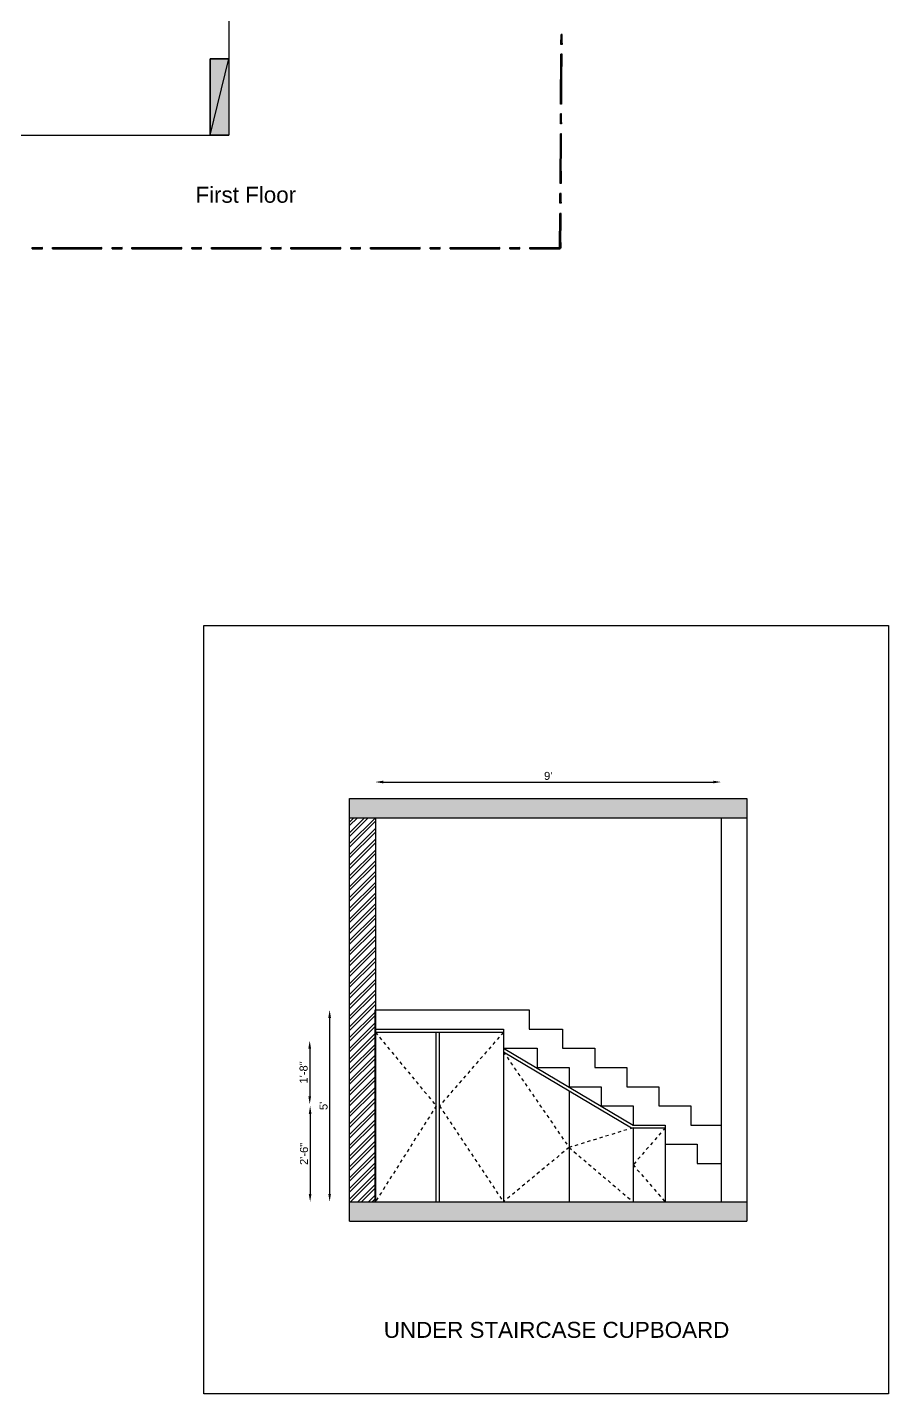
# Model space of a CAD drawing. Header units: feet. Extents: x 2272 to 4893, y 337 to 2916.
# Drawn here: x 3822.3 to 4091.2, y 1772.7 to 2199.6 of the extents above; entities that cross this region are included whole.
import ezdxf

# ---------------------------------------------------------------- set-up
doc = ezdxf.new("R2010")
doc.units = ezdxf.units.FT
doc.linetypes.add('JIS_02_1.0', pattern=[2, 1, -1])
doc.styles.get("Standard").update_dxf_attribs({"font": 'arial.ttf'})
doc.dimstyles.new('ISO-25', dxfattribs={"dimtxt": 2.5, "dimasz": 2.5, "dimexe": 1.25, "dimexo": 0.625, "dimtad": 1, "dimdec": 0, "dimlunit": 4, "dimtxsty": 'Standard', "dimcen": 2.5, "dimse1": 1, "dimse2": 1, "dimadec": 0, "dimazin": 0, "dimtfac": 1, "dimtdec": 0, "dimtmove": 0, "dimatfit": 3, "dimfxl": 1, "dimarcsym": 0})

# ---------------------------------------------------------------- blocks, each defined once
blk = doc.blocks.new('*D373')
at = {"color": 0, "lineweight": -2, "transparency": 16777216}
blk.add_line((3916.69, 1890.11), (3916.69, 1835.11), dxfattribs=at)
at = {"color": 0, "transparency": 16777216}
for points in [[(3916.28, 1890.11), (3917.11, 1890.11), (3916.69, 1892.61)], [(3916.28, 1835.11), (3917.11, 1835.11), (3916.69, 1832.61)]]:
    blk.add_solid(points, dxfattribs=at)
at = {"layer": 'Defpoints', "color": 0, "transparency": 16777216}
for p in [(3930.93, 1892.61), (3916.69, 1832.61), (3930.93, 1832.61)]:
    blk.add_point(p, dxfattribs=at)
at = {"color": 0, "transparency": 16777216, "insert": (3914.8, 1862.61), "char_height": 2.5, "attachment_point": 5, "rotation": 90}
blk.add_mtext("5'", dxfattribs=at)
blk = doc.blocks.new('*D374')
at = {"color": 0, "lineweight": -2, "transparency": 16777216}
blk.add_line((3933.43, 1963.8), (4036.43, 1963.8), dxfattribs=at)
at = {"color": 0, "transparency": 16777216}
for points in [[(3933.43, 1964.22), (3933.43, 1963.38), (3930.93, 1963.8)], [(4036.43, 1964.22), (4036.43, 1963.38), (4038.93, 1963.8)]]:
    blk.add_solid(points, dxfattribs=at)
at = {"layer": 'Defpoints', "color": 0, "transparency": 16777216}
for p in [(4038.93, 1963.8), (3930.93, 1952.61), (4038.93, 1952.61)]:
    blk.add_point(p, dxfattribs=at)
at = {"color": 0, "transparency": 16777216, "insert": (3984.93, 1965.7), "char_height": 2.5, "attachment_point": 5}
blk.add_mtext("9'", dxfattribs=at)
blk = doc.blocks.new('*D371')
at = {"color": 0, "lineweight": -2, "transparency": 16777216}
blk.add_line((3910.47, 1880.5), (3910.47, 1865.61), dxfattribs=at)
at = {"color": 0, "transparency": 16777216}
for points in [[(3910.05, 1880.5), (3910.89, 1880.5), (3910.47, 1883)], [(3910.05, 1865.61), (3910.89, 1865.61), (3910.47, 1863.11)]]:
    blk.add_solid(points, dxfattribs=at)
at = {"layer": 'Defpoints', "color": 0, "transparency": 16777216}
for p in [(3930.93, 1883), (3910.47, 1863.11), (3930.93, 1863.11)]:
    blk.add_point(p, dxfattribs=at)
at = {"color": 0, "transparency": 16777216, "insert": (3908.57, 1873.05), "char_height": 2.5, "attachment_point": 5, "rotation": 90}
blk.add_mtext('1\'-8"', dxfattribs=at)
blk = doc.blocks.new('*D375')
at = {"color": 0, "lineweight": -2, "transparency": 16777216}
blk.add_line((3910.6, 1860.11), (3910.6, 1835.11), dxfattribs=at)
at = {"color": 0, "transparency": 16777216}
for points in [[(3910.18, 1860.11), (3911.02, 1860.11), (3910.6, 1862.61)], [(3910.18, 1835.11), (3911.02, 1835.11), (3910.6, 1832.61)]]:
    blk.add_solid(points, dxfattribs=at)
at = {"layer": 'Defpoints', "color": 0, "transparency": 16777216}
for p in [(3930.93, 1862.61), (3910.6, 1832.61), (3930.93, 1832.61)]:
    blk.add_point(p, dxfattribs=at)
at = {"color": 0, "transparency": 16777216, "insert": (3908.7, 1847.61), "char_height": 2.5, "attachment_point": 5, "rotation": 90}
blk.add_mtext('2\'-6"', dxfattribs=at)

msp = doc.modelspace()

# ---------------------------------------------------------------- hatches: boundary and pattern name
at = {"true_color": 0x999999, "transparency": 33554687}
h = msp.add_hatch(color=253, dxfattribs=at)
h.paths.add_polyline_path([(3989.319, 2197.399), (3988.959, 2197.399), (3989.319, 2194.296)])
h.paths.add_polyline_path([(3988.959, 2197.399), (3989.319, 2194.296), (3988.894, 2194.296)])
h = msp.add_hatch(color=253, dxfattribs=at)
h.paths.add_polyline_path([(3989.319, 2197.399), (3988.959, 2197.399), (3989.319, 2194.296)])
h.paths.add_polyline_path([(3988.959, 2197.399), (3989.319, 2194.296), (3988.894, 2194.296)])
h = msp.add_hatch(color=253, dxfattribs=at)
h.paths.add_polyline_path([(3989.319, 2191.194), (3988.894, 2191.194), (3989.123, 2175.65)])
h.paths.add_polyline_path([(3988.894, 2191.194), (3989.123, 2175.65), (3988.796, 2175.65)])
h = msp.add_hatch(color=253, dxfattribs=at)
h.paths.add_polyline_path([(3989.319, 2191.194), (3988.894, 2191.194), (3989.123, 2175.65)])
h.paths.add_polyline_path([(3988.894, 2191.194), (3989.123, 2175.65), (3988.796, 2175.65)])
at = {"true_color": 0x4d4d4d, "transparency": 33554687}
h = msp.add_hatch(color=251, dxfattribs=at)
h.paths.add_polyline_path([(3879.369, 2189.79), (3879.369, 2165.887), (3885.215, 2189.79)])
h.paths.add_polyline_path([(3879.369, 2165.887), (3885.215, 2189.79), (3885.215, 2165.887)])
at = {"true_color": 0x999999, "transparency": 33554687}
h = msp.add_hatch(color=253, dxfattribs=at)
h.paths.add_polyline_path([(3989.123, 2172.581), (3988.796, 2172.581), (3989.123, 2169.479)])
h.paths.add_polyline_path([(3988.796, 2172.581), (3989.123, 2169.479), (3988.731, 2169.479)])
h = msp.add_hatch(color=253, dxfattribs=at)
h.paths.add_polyline_path([(3989.123, 2172.581), (3988.796, 2172.581), (3989.123, 2169.479)])
h.paths.add_polyline_path([(3988.796, 2172.581), (3989.123, 2169.479), (3988.731, 2169.479)])
h = msp.add_hatch(color=253, dxfattribs=at)
h.paths.add_polyline_path([(3989.123, 2166.376), (3988.731, 2166.376), (3988.959, 2150.833)])
h.paths.add_polyline_path([(3988.731, 2166.376), (3988.959, 2150.833), (3988.633, 2150.833)])
h = msp.add_hatch(color=253, dxfattribs=at)
h.paths.add_polyline_path([(3989.123, 2166.376), (3988.731, 2166.376), (3988.959, 2150.833)])
h.paths.add_polyline_path([(3988.731, 2166.376), (3988.959, 2150.833), (3988.633, 2150.833)])
h = msp.add_hatch(color=253, dxfattribs=at)
h.paths.add_polyline_path([(3988.959, 2147.73), (3988.568, 2147.73), (3988.959, 2144.661)])
h.paths.add_polyline_path([(3988.568, 2147.73), (3988.959, 2144.661), (3988.568, 2144.661)])
h = msp.add_hatch(color=253, dxfattribs=at)
h.paths.add_polyline_path([(3988.959, 2147.73), (3988.568, 2147.73), (3988.959, 2144.661)])
h.paths.add_polyline_path([(3988.568, 2147.73), (3988.959, 2144.661), (3988.568, 2144.661)])
h = msp.add_hatch(color=253, dxfattribs=at)
h.paths.add_polyline_path([(3988.959, 2141.461), (3988.568, 2141.461), (3988.894, 2130.587)])
h.paths.add_polyline_path([(3988.568, 2141.461), (3988.894, 2130.587), (3988.47, 2130.587)])
h = msp.add_hatch(color=253, dxfattribs=at)
h.paths.add_polyline_path([(3988.959, 2141.461), (3988.568, 2141.461), (3988.894, 2130.587)])
h.paths.add_polyline_path([(3988.568, 2141.461), (3988.894, 2130.587), (3988.47, 2130.587)])
h = msp.add_hatch(color=253, dxfattribs=at)
h.paths.add_polyline_path([(3827.056, 2130.358), (3827.056, 2130.782), (3823.856, 2130.358)])
h.paths.add_polyline_path([(3827.056, 2130.782), (3823.856, 2130.358), (3823.856, 2130.782)])
h = msp.add_hatch(color=253, dxfattribs=at)
h.paths.add_polyline_path([(3827.056, 2130.358), (3827.056, 2130.782), (3823.856, 2130.358)])
h.paths.add_polyline_path([(3827.056, 2130.782), (3823.856, 2130.358), (3823.856, 2130.782)])
h = msp.add_hatch(color=253, dxfattribs=at)
h.paths.add_polyline_path([(3845.604, 2130.358), (3845.604, 2130.782), (3830.126, 2130.358)])
h.paths.add_polyline_path([(3845.604, 2130.782), (3830.126, 2130.358), (3830.126, 2130.782)])
h = msp.add_hatch(color=253, dxfattribs=at)
h.paths.add_polyline_path([(3845.604, 2130.358), (3845.604, 2130.782), (3830.126, 2130.358)])
h.paths.add_polyline_path([(3845.604, 2130.782), (3830.126, 2130.358), (3830.126, 2130.782)])
h = msp.add_hatch(color=253, dxfattribs=at)
h.paths.add_polyline_path([(3851.874, 2130.358), (3851.874, 2130.782), (3848.772, 2130.358)])
h.paths.add_polyline_path([(3851.874, 2130.782), (3848.772, 2130.358), (3848.772, 2130.782)])
h = msp.add_hatch(color=253, dxfattribs=at)
h.paths.add_polyline_path([(3851.874, 2130.358), (3851.874, 2130.782), (3848.772, 2130.358)])
h.paths.add_polyline_path([(3851.874, 2130.782), (3848.772, 2130.358), (3848.772, 2130.782)])
h = msp.add_hatch(color=253, dxfattribs=at)
h.paths.add_polyline_path([(3870.52, 2130.358), (3870.52, 2130.782), (3854.976, 2130.358)])
h.paths.add_polyline_path([(3870.52, 2130.782), (3854.976, 2130.358), (3854.976, 2130.782)])
h = msp.add_hatch(color=253, dxfattribs=at)
h.paths.add_polyline_path([(3870.52, 2130.358), (3870.52, 2130.782), (3854.976, 2130.358)])
h.paths.add_polyline_path([(3870.52, 2130.782), (3854.976, 2130.358), (3854.976, 2130.782)])
h = msp.add_hatch(color=253, dxfattribs=at)
h.paths.add_polyline_path([(3876.692, 2130.358), (3876.692, 2130.782), (3873.622, 2130.358)])
h.paths.add_polyline_path([(3876.692, 2130.782), (3873.622, 2130.358), (3873.622, 2130.782)])
h = msp.add_hatch(color=253, dxfattribs=at)
h.paths.add_polyline_path([(3876.692, 2130.358), (3876.692, 2130.782), (3873.622, 2130.358)])
h.paths.add_polyline_path([(3876.692, 2130.782), (3873.622, 2130.358), (3873.622, 2130.782)])
h = msp.add_hatch(color=253, dxfattribs=at)
h.paths.add_polyline_path([(3895.338, 2130.358), (3895.338, 2130.782), (3879.794, 2130.358)])
h.paths.add_polyline_path([(3895.338, 2130.782), (3879.794, 2130.358), (3879.794, 2130.782)])
h = msp.add_hatch(color=253, dxfattribs=at)
h.paths.add_polyline_path([(3895.338, 2130.358), (3895.338, 2130.782), (3879.794, 2130.358)])
h.paths.add_polyline_path([(3895.338, 2130.782), (3879.794, 2130.358), (3879.794, 2130.782)])
h = msp.add_hatch(color=253, dxfattribs=at)
h.paths.add_polyline_path([(3901.542, 2130.358), (3901.542, 2130.782), (3898.44, 2130.358)])
h.paths.add_polyline_path([(3901.542, 2130.782), (3898.44, 2130.358), (3898.44, 2130.782)])
h = msp.add_hatch(color=253, dxfattribs=at)
h.paths.add_polyline_path([(3901.542, 2130.358), (3901.542, 2130.782), (3898.44, 2130.358)])
h.paths.add_polyline_path([(3901.542, 2130.782), (3898.44, 2130.358), (3898.44, 2130.782)])
h = msp.add_hatch(color=253, dxfattribs=at)
h.paths.add_polyline_path([(3920.155, 2130.358), (3920.155, 2130.782), (3904.612, 2130.358)])
h.paths.add_polyline_path([(3920.155, 2130.782), (3904.612, 2130.358), (3904.612, 2130.782)])
h = msp.add_hatch(color=253, dxfattribs=at)
h.paths.add_polyline_path([(3920.155, 2130.358), (3920.155, 2130.782), (3904.612, 2130.358)])
h.paths.add_polyline_path([(3920.155, 2130.782), (3904.612, 2130.358), (3904.612, 2130.782)])
h = msp.add_hatch(color=253, dxfattribs=at)
h.paths.add_polyline_path([(3926.36, 2130.358), (3926.36, 2130.782), (3923.258, 2130.358)])
h.paths.add_polyline_path([(3926.36, 2130.782), (3923.258, 2130.358), (3923.258, 2130.782)])
h = msp.add_hatch(color=253, dxfattribs=at)
h.paths.add_polyline_path([(3926.36, 2130.358), (3926.36, 2130.782), (3923.258, 2130.358)])
h.paths.add_polyline_path([(3926.36, 2130.782), (3923.258, 2130.358), (3923.258, 2130.782)])
h = msp.add_hatch(color=253, dxfattribs=at)
h.paths.add_polyline_path([(3945.006, 2130.358), (3945.006, 2130.782), (3929.462, 2130.358)])
h.paths.add_polyline_path([(3945.006, 2130.782), (3929.462, 2130.358), (3929.462, 2130.782)])
h = msp.add_hatch(color=253, dxfattribs=at)
h.paths.add_polyline_path([(3945.006, 2130.358), (3945.006, 2130.782), (3929.462, 2130.358)])
h.paths.add_polyline_path([(3945.006, 2130.782), (3929.462, 2130.358), (3929.462, 2130.782)])
h = msp.add_hatch(color=253, dxfattribs=at)
h.paths.add_polyline_path([(3951.178, 2130.358), (3951.178, 2130.782), (3948.075, 2130.358)])
h.paths.add_polyline_path([(3951.178, 2130.782), (3948.075, 2130.358), (3948.075, 2130.782)])
h = msp.add_hatch(color=253, dxfattribs=at)
h.paths.add_polyline_path([(3951.178, 2130.358), (3951.178, 2130.782), (3948.075, 2130.358)])
h.paths.add_polyline_path([(3951.178, 2130.782), (3948.075, 2130.358), (3948.075, 2130.782)])
h = msp.add_hatch(color=253, dxfattribs=at)
h.paths.add_polyline_path([(3969.824, 2130.358), (3969.824, 2130.782), (3954.345, 2130.358)])
h.paths.add_polyline_path([(3969.824, 2130.782), (3954.345, 2130.358), (3954.345, 2130.782)])
h = msp.add_hatch(color=253, dxfattribs=at)
h.paths.add_polyline_path([(3969.824, 2130.358), (3969.824, 2130.782), (3954.345, 2130.358)])
h.paths.add_polyline_path([(3969.824, 2130.782), (3954.345, 2130.358), (3954.345, 2130.782)])
h = msp.add_hatch(color=253, dxfattribs=at)
h.paths.add_polyline_path([(3976.093, 2130.358), (3976.093, 2130.782), (3972.926, 2130.358)])
h.paths.add_polyline_path([(3976.093, 2130.782), (3972.926, 2130.358), (3972.926, 2130.782)])
h = msp.add_hatch(color=253, dxfattribs=at)
h.paths.add_polyline_path([(3976.093, 2130.358), (3976.093, 2130.782), (3972.926, 2130.358)])
h.paths.add_polyline_path([(3976.093, 2130.782), (3972.926, 2130.358), (3972.926, 2130.782)])
h = msp.add_hatch(color=253, dxfattribs=at)
h.paths.add_polyline_path([(3988.633, 2130.358), (3988.633, 2130.782), (3979.196, 2130.358)])
h.paths.add_polyline_path([(3988.633, 2130.782), (3979.196, 2130.358), (3979.196, 2130.782)])
h = msp.add_hatch(color=253, dxfattribs=at)
h.paths.add_polyline_path([(3988.633, 2130.358), (3988.633, 2130.782), (3979.196, 2130.358)])
h.paths.add_polyline_path([(3988.633, 2130.782), (3979.196, 2130.358), (3979.196, 2130.782)])
at = {"true_color": 0x105689}
h = msp.add_hatch(dxfattribs=at)
h.set_pattern_fill('AR-CONC', color=146, scale=0.04)
h.set_pattern_definition([(50, (258.253, 1091.817), (7.287387, -0.637563), [0.762, -8.382]), (355, (258.253, 1091.817), (-1.409737, 7.642274), [0.6096, -6.705623]), (100.45144, (258.86, 1091.764), (5.87765, 7.00471), [0.6476, -7.12361]), (46.1842, (258.253, 1093.849), (10.843162, -1.681693), [1.143, -12.573]), (96.63556, (259.157, 1093.709), (9.496165, 9.897045), [0.9714, -10.685424]), (351.18415, (258.253, 1093.849), (9.496165, 9.897045), [0.9144, -10.05839]), (21, (259.269, 1093.341), (6.064576, -4.090608), [0.762, -8.382]), (326, (259.269, 1093.341), (2.472081, 7.367519), [0.6096, -6.7056]), (71.45144, (259.7744, 1093), (8.536657, 3.276911), [0.6476, -7.123598]), (37.5, (258.253, 1091.817), (0.1235441, 3.3822016), [0, -6.62432, 0, -6.8072, 0, -6.731]), (7.5, (258.253, 1091.817), (2.6727865, 4.007223), [0, -3.88112, 0, -6.47192, 0, -2.5654]), (327.5, (255.9873, 1091.817), (5.4236238, -0.2291498), [0, -2.54, 0, -7.9248, 0, -10.5156]), (317.5, (254.9713, 1091.817), (5.925167, 1.0170596), [0, -3.302, 0, -5.26288, 0, -7.4676])])
h.paths.add_polyline_path([(4046.934, 1952.607), (4046.934, 1958.607), (3922.934, 1958.607), (3922.934, 1952.607)])
h.paths.add_polyline_path([(3922.934, 1832.607), (3922.934, 1826.607), (4046.934, 1826.607), (4046.934, 1832.607)])
h = msp.add_hatch(dxfattribs=at)
h.set_pattern_fill('ANSI32', color=146, scale=0.25)
h.set_pattern_definition([(45, (258.253, 1091.817), (-1.683798, 1.683798), []), (45, (259.3755, 1091.817), (-1.683798, 1.683798), [])])
h.paths.add_polyline_path([(3930.934, 1952.607), (3922.934, 1952.607), (3922.934, 1832.607), (3930.934, 1832.607), (3930.934, 1892.607)])

# ---------------------------------------------------------------- linework, layer by layer
at = {"color": 146, "true_color": 0x105689}
for p, q in [((3922.934, 1826.607), (3922.934, 1958.607)), ((3922.934, 1958.607), (4046.934, 1958.607)), ((4046.934, 1958.607), (4046.934, 1826.607)), ((3922.934, 1952.607), (4046.934, 1952.607)), ((3930.968, 1952.607), (3930.968, 1832.607)), ((4038.934, 1952.607), (4038.934, 1832.607)), ((3922.934, 1832.607), (4046.934, 1832.607)), ((3922.934, 1826.607), (4046.934, 1826.607))]:
    msp.add_line(p, q, dxfattribs=at)
at = {"color": 18, "true_color": 0x000000}
msp.add_line((3930.934, 1832.607), (3930.934, 1892.607), dxfattribs=at)
at = {"color": 85, "true_color": 0x58ba48}
for p, q in [((3930.934, 1892.607), (3978.934, 1892.607)), ((3978.934, 1892.607), (3978.934, 1886.607)), ((3930.968, 1886.607), (3970.934, 1886.607)), ((3970.934, 1886.607), (3970.934, 1880.607)), ((3978.934, 1886.607), (3989.434, 1886.607)), ((3989.434, 1886.607), (3989.434, 1880.607)), ((3970.934, 1880.607), (3981.434, 1880.607)), ((3970.934, 1880.607), (4011.434, 1856.607)), ((3981.434, 1880.607), (3981.434, 1874.607)), ((3989.434, 1880.607), (3999.434, 1880.607)), ((3999.434, 1880.607), (3999.434, 1874.607)), ((3981.434, 1874.607), (3991.434, 1874.607)), ((3991.434, 1874.607), (3991.434, 1868.607)), ((3999.434, 1874.607), (4009.434, 1874.607)), ((4009.434, 1874.607), (4009.434, 1868.607)), ((3991.434, 1868.607), (4001.434, 1868.607)), ((4001.434, 1868.607), (4001.434, 1862.607)), ((4009.434, 1868.607), (4019.434, 1868.607)), ((4019.434, 1868.607), (4019.434, 1862.607)), ((4001.434, 1862.607), (4011.434, 1862.607)), ((4011.434, 1862.607), (4011.434, 1856.607)), ((4019.434, 1862.607), (4029.434, 1862.607)), ((4029.434, 1862.607), (4029.434, 1856.607)), ((4011.434, 1856.607), (4021.434, 1856.607)), ((4021.434, 1856.607), (4021.434, 1850.607)), ((4029.434, 1856.607), (4038.934, 1856.607)), ((4021.434, 1850.607), (4031.434, 1850.607)), ((4031.434, 1850.607), (4031.434, 1844.607)), ((4031.434, 1844.607), (4038.934, 1844.607))]:
    msp.add_line(p, q, dxfattribs=at)
at = {"color": 30, "true_color": 0xf8991e}
for p, q in [((3930.968, 1885.607), (3970.934, 1885.607)), ((3949.966, 1832.607), (3949.966, 1885.607)), ((3950.966, 1832.607), (3950.966, 1885.607)), ((3970.934, 1880.607), (3970.934, 1832.607)), ((3970.934, 1879.444), (3991.434, 1867.296)), ((3991.434, 1867.296), (3991.434, 1832.607)), ((3991.434, 1867.296), (4010.924, 1855.746)), ((4010.924, 1855.746), (4021.434, 1855.746)), ((4011.434, 1855.746), (4011.434, 1832.607)), ((4021.434, 1850.607), (4021.434, 1832.607))]:
    msp.add_line(p, q, dxfattribs=at)
at = {"color": 143, "linetype": 'JIS_02_1.0', "true_color": 0x7aafdf}
for p, q in [((3930.968, 1885.607), (3949.966, 1862.607)), ((3970.934, 1885.607), (3950.966, 1862.607)), ((3970.934, 1879.444), (3991.434, 1849.607)), ((3949.966, 1862.607), (3930.968, 1832.607)), ((3950.966, 1862.607), (3970.934, 1832.607)), ((4011.434, 1855.746), (3991.434, 1849.607)), ((4021.434, 1855.746), (4011.434, 1844.176)), ((3991.434, 1849.607), (3970.934, 1832.607)), ((3991.434, 1849.607), (4011.434, 1832.607)), ((4011.434, 1844.176), (4021.434, 1832.607))]:
    msp.add_line(p, q, dxfattribs=at)
at = {"color": 253, "linetype": 'Continuous', "lineweight": -2, "true_color": 0x999999, "transparency": 33554687}
for points in [[(3885.215, 2289.42), (3885.215, 2165.887), (3885.215, 2165.887)], [(3783.396, 2165.887), (3885.215, 2165.887), (3885.215, 2165.887)], [(3988.894, 2130.587), (3988.47, 2130.587), (3988.47, 2130.587)], [(3988.894, 2130.587), (3988.47, 2130.587), (3988.47, 2130.587)]]:
    msp.add_lwpolyline(points, dxfattribs=at)
for points in [[(3988.959, 2197.399), (3989.319, 2194.296), (3988.894, 2194.296)], [(3988.959, 2197.399), (3989.319, 2194.296), (3988.894, 2194.296)], [(3989.319, 2197.399), (3988.959, 2197.399), (3989.319, 2194.296)], [(3989.319, 2197.399), (3988.959, 2197.399), (3989.319, 2194.296)], [(3988.894, 2191.194), (3989.123, 2175.65), (3988.796, 2175.65)], [(3988.894, 2191.194), (3989.123, 2175.65), (3988.796, 2175.65)], [(3989.319, 2191.194), (3988.894, 2191.194), (3989.123, 2175.65)], [(3989.319, 2191.194), (3988.894, 2191.194), (3989.123, 2175.65)], [(3879.369, 2189.79), (3885.215, 2189.79), (3885.215, 2165.887), (3879.369, 2165.887)], [(3988.796, 2172.581), (3989.123, 2169.479), (3988.731, 2169.479)], [(3988.796, 2172.581), (3989.123, 2169.479), (3988.731, 2169.479)], [(3989.123, 2172.581), (3988.796, 2172.581), (3989.123, 2169.479)], [(3989.123, 2172.581), (3988.796, 2172.581), (3989.123, 2169.479)], [(3988.731, 2166.376), (3988.959, 2150.833), (3988.633, 2150.833)], [(3988.731, 2166.376), (3988.959, 2150.833), (3988.633, 2150.833)], [(3989.123, 2166.376), (3988.731, 2166.376), (3988.959, 2150.833)], [(3989.123, 2166.376), (3988.731, 2166.376), (3988.959, 2150.833)], [(3988.959, 2147.73), (3988.568, 2147.73), (3988.959, 2144.661)], [(3988.568, 2147.73), (3988.959, 2144.661), (3988.568, 2144.661)], [(3988.959, 2147.73), (3988.568, 2147.73), (3988.959, 2144.661)], [(3988.568, 2147.73), (3988.959, 2144.661), (3988.568, 2144.661)], [(3988.568, 2141.461), (3988.894, 2130.587), (3988.47, 2130.587)], [(3988.568, 2141.461), (3988.894, 2130.587), (3988.47, 2130.587)], [(3988.959, 2141.461), (3988.568, 2141.461), (3988.894, 2130.587)], [(3988.959, 2141.461), (3988.568, 2141.461), (3988.894, 2130.587)], [(3827.056, 2130.358), (3827.056, 2130.782), (3823.856, 2130.358)], [(3827.056, 2130.782), (3823.856, 2130.358), (3823.856, 2130.782)], [(3827.056, 2130.358), (3827.056, 2130.782), (3823.856, 2130.358)], [(3827.056, 2130.782), (3823.856, 2130.358), (3823.856, 2130.782)], [(3845.604, 2130.358), (3845.604, 2130.782), (3830.126, 2130.358)], [(3845.604, 2130.782), (3830.126, 2130.358), (3830.126, 2130.782)], [(3845.604, 2130.358), (3845.604, 2130.782), (3830.126, 2130.358)], [(3845.604, 2130.782), (3830.126, 2130.358), (3830.126, 2130.782)], [(3851.874, 2130.358), (3851.874, 2130.782), (3848.772, 2130.358)], [(3851.874, 2130.782), (3848.772, 2130.358), (3848.772, 2130.782)], [(3851.874, 2130.358), (3851.874, 2130.782), (3848.772, 2130.358)], [(3851.874, 2130.782), (3848.772, 2130.358), (3848.772, 2130.782)], [(3870.52, 2130.358), (3870.52, 2130.782), (3854.976, 2130.358)], [(3870.52, 2130.782), (3854.976, 2130.358), (3854.976, 2130.782)], [(3870.52, 2130.358), (3870.52, 2130.782), (3854.976, 2130.358)], [(3870.52, 2130.782), (3854.976, 2130.358), (3854.976, 2130.782)], [(3876.692, 2130.358), (3876.692, 2130.782), (3873.622, 2130.358)], [(3876.692, 2130.782), (3873.622, 2130.358), (3873.622, 2130.782)], [(3876.692, 2130.358), (3876.692, 2130.782), (3873.622, 2130.358)], [(3876.692, 2130.782), (3873.622, 2130.358), (3873.622, 2130.782)], [(3895.338, 2130.358), (3895.338, 2130.782), (3879.794, 2130.358)], [(3895.338, 2130.782), (3879.794, 2130.358), (3879.794, 2130.782)], [(3895.338, 2130.358), (3895.338, 2130.782), (3879.794, 2130.358)], [(3895.338, 2130.782), (3879.794, 2130.358), (3879.794, 2130.782)], [(3901.542, 2130.358), (3901.542, 2130.782), (3898.44, 2130.358)], [(3901.542, 2130.782), (3898.44, 2130.358), (3898.44, 2130.782)], [(3901.542, 2130.358), (3901.542, 2130.782), (3898.44, 2130.358)], [(3901.542, 2130.782), (3898.44, 2130.358), (3898.44, 2130.782)], [(3920.155, 2130.358), (3920.155, 2130.782), (3904.612, 2130.358)], [(3920.155, 2130.782), (3904.612, 2130.358), (3904.612, 2130.782)], [(3920.155, 2130.358), (3920.155, 2130.782), (3904.612, 2130.358)], [(3920.155, 2130.782), (3904.612, 2130.358), (3904.612, 2130.782)], [(3926.36, 2130.358), (3926.36, 2130.782), (3923.258, 2130.358)], [(3926.36, 2130.782), (3923.258, 2130.358), (3923.258, 2130.782)], [(3926.36, 2130.358), (3926.36, 2130.782), (3923.258, 2130.358)], [(3926.36, 2130.782), (3923.258, 2130.358), (3923.258, 2130.782)], [(3945.006, 2130.358), (3945.006, 2130.782), (3929.462, 2130.358)], [(3945.006, 2130.782), (3929.462, 2130.358), (3929.462, 2130.782)], [(3945.006, 2130.358), (3945.006, 2130.782), (3929.462, 2130.358)], [(3945.006, 2130.782), (3929.462, 2130.358), (3929.462, 2130.782)], [(3951.178, 2130.358), (3951.178, 2130.782), (3948.075, 2130.358)], [(3951.178, 2130.782), (3948.075, 2130.358), (3948.075, 2130.782)], [(3951.178, 2130.358), (3951.178, 2130.782), (3948.075, 2130.358)], [(3951.178, 2130.782), (3948.075, 2130.358), (3948.075, 2130.782)], [(3969.824, 2130.358), (3969.824, 2130.782), (3954.345, 2130.358)], [(3969.824, 2130.782), (3954.345, 2130.358), (3954.345, 2130.782)], [(3969.824, 2130.358), (3969.824, 2130.782), (3954.345, 2130.358)], [(3969.824, 2130.782), (3954.345, 2130.358), (3954.345, 2130.782)], [(3976.093, 2130.358), (3976.093, 2130.782), (3972.926, 2130.358)], [(3976.093, 2130.782), (3972.926, 2130.358), (3972.926, 2130.782)], [(3976.093, 2130.358), (3976.093, 2130.782), (3972.926, 2130.358)], [(3976.093, 2130.782), (3972.926, 2130.358), (3972.926, 2130.782)], [(3988.633, 2130.358), (3988.633, 2130.782), (3979.196, 2130.358)], [(3988.633, 2130.782), (3979.196, 2130.358), (3979.196, 2130.782)], [(3988.633, 2130.358), (3988.633, 2130.782), (3979.196, 2130.358)], [(3988.633, 2130.782), (3979.196, 2130.358), (3979.196, 2130.782)]]:
    msp.add_lwpolyline(points, close=True, dxfattribs=at)
at = {"color": 251, "linetype": 'Continuous', "lineweight": -2, "true_color": 0x4d4d4d, "transparency": 33554687}
for points in [[(3879.369, 2189.79), (3879.369, 2165.887), (3885.215, 2189.79)], [(3879.369, 2165.887), (3885.215, 2189.79), (3885.215, 2165.887)]]:
    msp.add_lwpolyline(points, close=True, dxfattribs=at)
msp.add_lwpolyline([(3877.435, 2012.699), (4091.21, 2012.699), (4091.21, 1772.68), (3877.435, 1772.68)], close=True)

# ---------------------------------------------------------------- texts
at = {"color": 114, "true_color": 0x139b48, "char_height": 5, "attachment_point": 1}
for s, width, insert in [('{\\C4;First Floor}', 36.92132, (3874.794, 2149.803)), ('{\\C4;UNDER STAIRCASE CUPBOARD}', 265.79048, (3933.591, 1795.124))]:
    msp.add_mtext_dynamic_manual_height_columns(s, width=width, gutter_width=25, heights=[0], dxfattribs=dict(at, insert=insert))

# ---------------------------------------------------------------- dimensions: what is measured, and where the dimension line sits
at = {"color": 114, "true_color": 0x139b48}
dim = msp.add_linear_dim(base=(4038.934, 1963.799), p1=(3930.934, 1952.607), p2=(4038.934, 1952.607), dimstyle='ISO-25', dxfattribs=at)
dim.commit()
dim.dimension.update_dxf_attribs({"geometry": '*D374', "text_midpoint": (3984.934, 1965.701)})
at = {"color": 85, "true_color": 0x58ba48}
dim = msp.add_linear_dim(base=(3916.694, 1832.607), p1=(3930.934, 1892.607), p2=(3930.934, 1832.607), angle=90, dimstyle='ISO-25', dxfattribs=at)
dim.commit()
dim.dimension.update_dxf_attribs({"geometry": '*D373', "text_midpoint": (3914.798, 1862.607)})
at = {"color": 7, "true_color": 0xffffff}
for base, p1, p2, picture, middle in [((3910.471, 1863.107), (3930.934, 1883.001), (3930.934, 1863.107), '*D371', (3908.569, 1873.054)), ((3910.6, 1832.607), (3930.934, 1862.607), (3930.934, 1832.607), '*D375', (3908.699, 1847.607))]:
    dim = msp.add_linear_dim(base=base, p1=p1, p2=p2, angle=90, dimstyle='ISO-25', dxfattribs=at)
    dim.commit()
    dim.dimension.update_dxf_attribs({"geometry": picture, "text_midpoint": middle})

doc.saveas('drawing.dxf')
